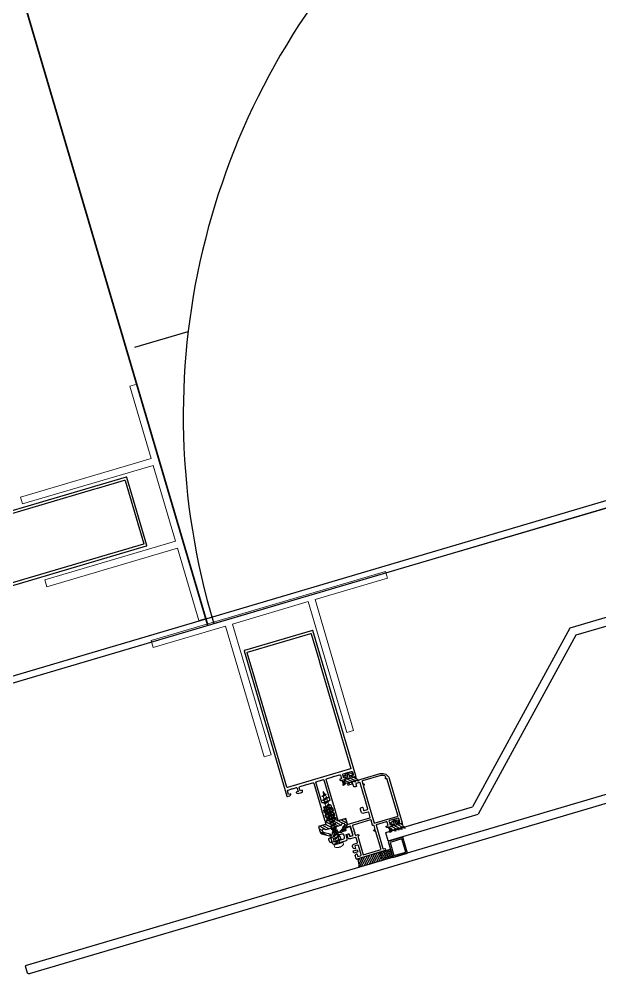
# Model space of a CAD drawing. Header units: millimetres. Extents: x 62878 to 70819, y -67946 to -61850.
# Drawn here: x 64592.1 to 64632.5, y -67033.9 to -66967.3 of the extents above; entities that cross this region are included whole.
import ezdxf

# ---------------------------------------------------------------- set-up
doc = ezdxf.new("R2010")
doc.units = ezdxf.units.MM
doc.linetypes.add('HIDDEN', pattern=[0.375, 0.25, -0.125])
for name, color, linetype, lineweight in [('BAP', 41, 'Continuous', 30), ('Dog_dos_yeni', 63, 'Continuous', 5), ('DOGRAMA', 171, 'Continuous', 0), ('DUVAR-GAZBETON', 84, 'Continuous', 35), ('DUVAR-yeni', 3, 'Continuous', 30)]:
    doc.layers.add(name, color=color, linetype=linetype, lineweight=lineweight)
doc.layers.add('DOĞRAMA-yeni', color=40, linetype='Continuous')
pattern_1 = [(151.4266584183392, (64716.33977344793, -66981.94285438157), (0.07592747398675415, 0.1394151397588898), [])]

# ---------------------------------------------------------------- blocks, each defined once
blk = doc.blocks.new('a2we')
at = {"lineweight": 5, "ltscale": 0.5}
for p, q in [((-197.5747968978259, -417.6063757508618), (-196.5747276986959, -417.2423803302317)), ((-194.1582851917165, -418.2620245979042), (-197.5747968978259, -417.6063757508618)), ((-195.1583543907882, -418.6260200186506), (-197.5747968978259, -417.6063757508618)), ((-197.1143788935161, -419.7428166739272), (-197.1143788935161, -418.4283854465556)), ((-196.8896500078097, -417.895480952812), (-197.0961171580722, -418.3448917148726)), ((-196.0144480926461, -415.2868589025547), (-196.5925912144022, -417.2488821181558)), ((-196.5747276986959, -417.2423803302317), (-194.1582851917165, -418.2620245979042)), ((-196.0144480926461, -415.2868589025547), (-195.4639709594615, -417.7110762494052)), ((-194.1582851917165, -418.2620245979042), (-195.1583543907882, -418.6260200186506)), ((-195.1583543907882, -418.6260200186506), (-194.9264251741961, -419.2953524503964)), ((-194.9154016761394, -420.634479622855), (-194.9154016761394, -419.3608343693425)), ((-198.1144480926461, -420.1068120946153), (-197.1143788935161, -419.7428166739268)), ((-194.9154016761721, -421.4039929561312), (-198.1144480926461, -420.1068120946153)), ((-193.9153324771005, -421.0399975355008), (-198.1144480926461, -420.1068120946153)), ((-198.1144480926461, -422.6609050610894), (-197.1143788935161, -422.2969096404012)), ((-194.9154016761721, -423.9580859226053), (-198.1144480926461, -422.6609050610894)), ((-193.9153324771005, -423.594090501975), (-198.1144480926461, -422.6609050610894)), ((-198.1144480926461, -425.2149980275636), (-197.1143788935161, -424.8510026068752)), ((-194.9154016761721, -426.5121788890793), (-198.1144480926461, -425.2149980275636)), ((-193.9153324771005, -426.1481834684492), (-198.1144480926461, -425.2149980275636)), ((-197.1143788935161, -419.7428166739268), (-193.9153324771005, -421.0399975355008)), ((-197.1143788935161, -419.7428166739268), (-193.9153324771005, -421.0399975355008)), ((-197.1143788935161, -422.2969096404012), (-197.1143788935162, -420.512330007273)), ((-197.1143788935161, -422.2969096404012), (-193.9153324771005, -423.594090501975)), ((-197.1143788935161, -422.2969096404012), (-193.9153324771005, -423.594090501975)), ((-197.1143788935161, -424.8510026068752), (-197.1143788935162, -423.0664229737469)), ((-197.1143788935161, -424.8510026068752), (-193.9153324771005, -426.1481834684492)), ((-197.1143788935161, -424.8510026068752), (-193.9153324771005, -426.1481834684492)), ((-197.1143788935161, -427.3050955733496), (-197.1143788935162, -425.6205159402211)), ((-193.9153324771005, -421.0399975355008), (-194.9154016761721, -421.4039929561312)), ((-194.9154016761721, -423.1885725893157), (-194.9154016761721, -421.4039929561312)), ((-193.9153324771005, -423.594090501975), (-194.9154016761721, -423.9580859226053)), ((-194.9154016761721, -425.7426655557898), (-194.9154016761721, -423.9580859226053)), ((-193.9153324771005, -426.1481834684492), (-194.9154016761721, -426.5121788890793)), ((-198.1144480926461, -427.669090994038), (-197.1143788935161, -427.3050955733496)), ((-194.9154016761721, -428.9662718555534), (-198.1144480926461, -427.669090994038)), ((-193.9153324771005, -428.6022764349236), (-198.1144480926461, -427.669090994038)), ((-198.1144480926461, -429.9231839605702), (-197.1143788935161, -429.5591885398237)), ((-194.9154016761721, -431.2203648220857), (-198.1144480926461, -429.9231839605702)), ((-193.9153324771005, -430.8563694013976), (-198.1144480926461, -429.9231839605702)), ((-198.1144480926461, -432.177276926986), (-197.1143788935161, -431.8132815063559)), ((-194.9154016761721, -433.4744577885599), (-198.1144480926461, -432.177276926986)), ((-193.9153324771005, -433.1104623678716), (-198.1144480926461, -432.177276926986)), ((-197.1143788935161, -427.3050955733496), (-193.9153324771005, -428.6022764349236)), ((-197.1143788935161, -427.3050955733496), (-193.9153324771005, -428.6022764349236)), ((-197.1143788935161, -429.5591885398237), (-197.1143788935161, -428.0237477951896)), ((-197.1143788935161, -429.5591885398237), (-193.9153324771005, -430.8563694013976)), ((-197.1143788935161, -429.5591885398237), (-193.9153324771005, -430.8563694013976)), ((-197.1143788935161, -431.8132815063559), (-197.1143788935161, -430.2778407616635)), ((-197.1143788935161, -431.8132815063559), (-193.9153324771005, -433.1104623678716)), ((-197.1143788935161, -431.8132815063559), (-193.9153324771005, -433.1104623678716)), ((-197.1143788935161, -434.0673744728301), (-197.1143788935161, -432.5319337281958)), ((-194.9154016761721, -428.1967585222638), (-194.9154016761721, -426.5121788890793)), ((-193.9153324771005, -428.6022764349236), (-194.9154016761721, -428.9662718555534)), ((-194.9154016761721, -430.450851488738), (-194.9154016761721, -428.9662718555534)), ((-193.9153324771005, -430.8563694013976), (-194.9154016761721, -431.2203648220857)), ((-194.9154016761721, -432.7049444552304), (-194.9154016761721, -431.2203648220857)), ((-198.1144480926461, -434.4313698935184), (-197.1143788935161, -434.0673744728301)), ((-194.9154016761721, -435.7285507550341), (-198.1144480926461, -434.4313698935184)), ((-193.9153324771005, -435.364555334404), (-198.1144480926461, -434.4313698935184)), ((-198.1144480926461, -436.7282294008277), (-197.1143788935161, -436.3642339800811)), ((-194.9154016761721, -438.0254102623434), (-198.1144480926461, -436.7282294008277)), ((-193.9153324771005, -437.6614148416551), (-198.1144480926461, -436.7282294008277)), ((-198.1144480926461, -439.0250889080787), (-197.1143788935161, -438.6610934873901)), ((-194.9154016761721, -440.3222697695944), (-198.1144480926461, -439.0250889080787)), ((-193.9153324771005, -439.9582743489061), (-198.1144480926461, -439.0250889080787)), ((-197.1143788935161, -434.0673744728301), (-193.9153324771005, -435.364555334404)), ((-197.1143788935161, -434.0673744728301), (-193.9153324771005, -435.364555334404)), ((-197.1143788935161, -436.3642339800811), (-197.1143788935161, -434.7860266946118)), ((-197.1143788935161, -436.3642339800811), (-193.9153324771005, -437.6614148416551)), ((-197.1143788935161, -436.3642339800811), (-193.9153324771005, -437.6614148416551)), ((-197.1143788935161, -438.6610934873901), (-197.1143788935161, -437.1337473134849)), ((-197.1143788935161, -438.6610934873901), (-193.9153324771005, -439.9582743489061)), ((-197.1143788935161, -438.6610934873901), (-193.9153324771005, -439.9582743489061)), ((-197.1143788935161, -440.9579529946993), (-197.1143788935161, -439.430606820736)), ((-193.9153324771005, -433.1104623678716), (-194.9154016761721, -433.4744577885599)), ((-194.9154016761721, -434.9590374217446), (-194.9154016761721, -433.4744577885599)), ((-193.9153324771005, -435.364555334404), (-194.9154016761721, -435.7285507550341)), ((-194.9154016761721, -437.2558969289955), (-194.9154016761721, -435.7285507550341)), ((-193.9153324771005, -437.6614148416551), (-194.9154016761721, -438.0254102623434)), ((-194.9154016761721, -439.5527564362646), (-194.9154016761721, -438.0254102623434)), ((-198.1144480926461, -441.3219484153295), (-197.1143788935161, -440.9579529946993)), ((-194.9154016761721, -442.6191292769035), (-198.1144480926461, -441.3219484153295)), ((-193.9153324771005, -442.2551338562151), (-198.1144480926461, -441.3219484153295)), ((-198.1144480926461, -443.6177213039109), (-197.1143788935161, -443.2537258831643)), ((-194.9154016761721, -444.9149021654266), (-198.1144480926461, -443.6177213039109)), ((-193.9153324771005, -444.5509067447383), (-198.1144480926461, -443.6177213039109)), ((-198.1144480926461, -445.9178597020545), (-197.1143788935161, -445.5538642814245)), ((-193.9153324771005, -446.8510451429402), (-198.1144480926461, -445.9178597020545)), ((-194.9154016761721, -447.2150405636282), (-198.1144480926461, -445.9178597020545)), ((-197.1143788935161, -440.9579529946993), (-193.9153324771005, -442.2551338562151)), ((-197.1143788935161, -443.2537258831643), (-197.1143788935161, -441.7274663280053)), ((-197.1143788935161, -443.2537258831643), (-193.9153324771005, -444.5509067447383)), ((-197.1143788935161, -445.5538642814245), (-197.1143788935161, -444.0232392165685)), ((-197.1143788935161, -445.5538642814245), (-193.9153324771005, -446.8510451429402)), ((-197.1143788935161, -445.5538642814245), (-193.9153324771005, -446.8510451429402)), ((-193.9153324771005, -439.9582743489061), (-194.9154016761721, -440.3222697695944)), ((-194.9154016761721, -441.849615943574), (-194.9154016761721, -440.3222697695944)), ((-193.9153324771005, -442.2551338562151), (-194.9154016761721, -442.6191292769035)), ((-194.9154016761721, -444.1453888320787), (-194.9154016761721, -442.6191292769035)), ((-193.9153324771005, -444.5509067447383), (-194.9154016761721, -444.9149021654266)), ((-194.9154016761721, -446.4455272302989), (-194.9154016761721, -444.9149021654266)), ((-197.1143788935161, -447.8540026795677), (-198.1144480926461, -448.2179981003141)), ((-194.9154016761721, -449.5151789618299), (-198.1144480926461, -448.2179981003141)), ((-198.1144480926461, -448.2179981003141), (-193.9153324771005, -449.1511835411412)), ((-198.1144480926461, -450.5181364984577), (-197.1143788935161, -450.1541410778275)), ((-194.9154016761721, -451.8153173600317), (-198.1144480926461, -450.5181364984577)), ((-193.9153324770423, -451.4513219393434), (-198.1144480926461, -450.5181364984577)), ((-197.1143788935161, -447.8540026795677), (-197.1143788935161, -446.3233776147298)), ((-193.9153324771005, -449.1511835411412), (-197.1143788935161, -447.8540026795677)), ((-197.1143788935161, -450.1541410778275), (-197.1143788935161, -448.6235160129718)), ((-197.1143788935161, -450.1541410778275), (-193.9153324770423, -451.4513219393434)), ((-197.1143788935161, -453.2868589025547), (-197.1143788935162, -450.9236544111328)), ((-193.9153324771005, -446.8510451429402), (-194.9154016761721, -447.2150405636282)), ((-194.9154016761721, -448.7456656284821), (-194.9154016761721, -447.2150405636282)), ((-193.9153324770423, -449.1511835411412), (-194.9154016761721, -449.5151789618299)), ((-194.9154016761723, -451.0458040266858), (-194.9154016761721, -449.5151789618299)), ((-193.9153324770423, -451.4513219393434), (-194.9154016761721, -451.8153173600317)), ((-194.9154016761721, -453.2868589025547), (-194.9154016761721, -451.8153173600317)), ((-192.7980524524961, -453.2868589025547), (-199.230843732796, -453.2868589025547)), ((-199.230843732796, -454.5827171301502), (-199.230843732796, -453.2868589025547)), ((-192.7980524524961, -454.5827171301502), (-192.7980524524961, -453.2868589025547))]:
    blk.add_line(p, q, dxfattribs=at)
blk.add_lwpolyline([(-196.4690204826777, -455.6637351848848), (-196.1125089353335, -455.3998333582319), (-195.9163872499585, -455.3998333582319), (-195.5598757026143, -455.6637351848848)], dxfattribs=at)
for centre, radius, start, end in [((-196.9143788935627, -418.4283854465556), 0.2, 155.3251238657465, 180), ((-195.115401676151, -419.3608343693425), 0.2, 0, 19.11162363728389), ((-195.6603624057317, -449.5292358589606), 6.187568978619671, 234.757305859688, 262.4904896380407), ((-196.3685337795604, -449.5292358589606), 6.187568978619673, 277.5095103619591, 305.2426941403116)]:
    blk.add_arc(centre, radius, start, end, dxfattribs=at)

msp = doc.modelspace()

# ---------------------------------------------------------------- hatches: boundary and pattern name
at = {"layer": 'DOGRAMA', "lineweight": -2}
h = msp.add_hatch(dxfattribs=at)
h.set_pattern_fill('ANSI31', color=256, scale=0.05, angle=343.5057849383393, style=0)
h.set_pattern_definition(pattern_1)
edge = h.paths.add_edge_path()
edge.add_arc((64615.66039163413, -67020.12277163976), 0.09999999957059559, 196.4266579440734, 236.42665794479882, ccw=False)
edge.add_line((64615.56447338394, -67020.15105041616), (64615.51552904746, -67019.98503704429))
edge.add_line((64615.51552904746, -67019.98503704429), (64615.30450889589, -67020.04725035433))
edge.add_arc((64615.27623011832, -67019.95133210378), 0.1000000002425244, 196.4266585272717, 286.42665852609275, ccw=False)
edge.add_line((64615.18031186779, -67019.97961088135), (64615.16334460266, -67019.92205993117))
edge.add_line((64615.16334460266, -67019.92205993117), (64615.27844650253, -67019.88812539821))
edge.add_line((64615.27844650253, -67019.88812539821), (64615.25016772522, -67019.79220714784))
edge.add_arc((64615.07552808351, -67020.26071648112), 0.4999999998296279, 69.5567607802436, 143.2965560723458)
edge.add_line((64614.67465822324, -67019.96187981176), (64614.70293700051, -67020.05779806232))
edge.add_line((64614.70293700051, -67020.05779806232), (64614.81803890035, -67020.02386352936))
edge.add_line((64614.81803890035, -67020.02386352936), (64614.83500616729, -67020.08141447951))
edge.add_arc((64614.73908791709, -67020.1096932572), 0.09999999994743358, -73.57334135734072, 16.426658645479108, ccw=False)
edge.add_line((64614.76736669476, -67020.2056115074), (64614.55634654318, -67020.26782481722))
edge.add_line((64614.55634654318, -67020.26782481722), (64614.60144412498, -67020.42079045219))
edge.add_line((64614.60144412498, -67020.42079045219), (64614.63931206881, -67020.40962616217))
edge.add_arc((64614.62093086378, -67020.3472792993), 0.06500000006862387, 286.4266581941736, 354.8359937035112)
edge.add_arc((64614.71822378675, -67020.35607202582), 0.03268943078731498, -19.00362074317269, 174.8359939399425, ccw=False)
edge.add_arc((64614.51908083793, -67020.29029649016), 0.242411589725393, 296.11735253565166, 341.62412494289356, ccw=False)
edge.add_arc((64614.64120382816, -67020.55555173082), 0.05002797753819607, 107.9412637716752, 285.4545000812306)
edge.add_arc((64614.48995389822, -67020.27040259246), 0.3717812393259699, 296.2751590013528, 332.9266794921106)
edge.add_arc((64614.83734252247, -67020.45113664464), 0.02000000083438623, 76.42665762644287, 144.8123204973164, ccw=False)
edge.add_line((64614.84203632006, -67020.43169523786), (64615.05592904587, -67020.48333600195))
edge.add_arc((64615.05944939326, -67020.46875494756), 0.01499999976295844, 256.426659995551, 416.4266600131594)
edge.add_line((64615.06774445203, -67020.45625726807), (64614.9651604828, -67020.38816941954))
edge.add_arc((64614.97622056207, -67020.37150584701), 0.02000000007453764, 76.42665763401749, 236.4266576444005, ccw=False)
edge.add_line((64614.98091435948, -67020.35206444097), (64615.26694919651, -67020.42112269215))
edge.add_arc((64615.27046954433, -67020.40654163755), 0.01500000006174323, 256.4266585842444, 416.4266585463536)
edge.add_line((64615.27876460358, -67020.39404395803), (64615.17618063439, -67020.32595610972))
edge.add_arc((64615.18724071325, -67020.30929253688), 0.02000000010382541, 76.42665912992737, 236.4266591010719, ccw=False)
edge.add_line((64615.19193451016, -67020.2898511307), (64615.47796934714, -67020.35890938186))
edge.add_arc((64615.48148969498, -67020.34432832728), 0.01500000005101293, 256.4266585171676, 416.4266585307803)
edge.add_line((64615.48978475424, -67020.33183064774), (64615.38720078502, -67020.26374279945))
edge.add_arc((64615.39826086385, -67020.24707922683), 0.01999999990586571, 76.4266588210753, 236.4266588247335, ccw=False)
edge.add_line((64615.40295466081, -67020.22763782086), (64615.68898949781, -67020.2966960718))
edge.add_arc((64615.69250984564, -67020.28211501735), 0.01499999992370357, 256.4266583997622, 416.4266584162262)
edge.add_line((64615.70080490485, -67020.26961733795), (64615.60509123866, -67020.20608950204))
edge = h.paths.add_edge_path(flags=16)
edge.add_line((64614.89512177316, -67019.93169738876), (64614.95071956196, -67020.12027847757))
edge.add_arc((64614.97949503702, -67020.11179484421), 0.02999999999793504, 196.4266587391741, 286.4266587391741)
edge.add_line((64614.98797867038, -67020.14057031927), (64615.08389692025, -67020.11229154222))
edge.add_arc((64615.07541328679, -67020.08351606726), 0.02999999992903517, 286.4266589807929, 376.4266589847225)
edge.add_line((64615.10418876174, -67020.0750324338), (64615.04859097389, -67019.88645134495))
edge.add_arc((64615.01981549892, -67019.8949349785), 0.02999999996070476, 16.42665913680948, 98.6602249661928)
edge.add_arc((64615.07552808196, -67020.2607164813), 0.3999999995557963, 98.66022404293007, 114.1930923792299)
edge.add_arc((64614.92389724827, -67019.9232137555), 0.0300000000283175, 114.193092717805, 196.4266585517204)
h = msp.add_hatch(dxfattribs=at)
h.set_pattern_fill('ANSI31', color=256, scale=0.05, angle=343.5057849383393, style=0)
h.set_pattern_definition(pattern_1)
edge = h.paths.add_edge_path(flags=16)
edge.add_arc((64613.63950465902, -67022.3562507038), 0.04999999962945272, 16.42665797077379, 106.4266579811289)
edge.add_line((64613.62536527083, -67022.30829157887), (64613.56781431996, -67022.32525884536))
edge.add_arc((64613.5819537091, -67022.37321797028), 0.04999999988011265, 106.4266590334923, 196.4266590311345)
edge.add_line((64613.53399458418, -67022.38735735942), (64613.59762183291, -67022.60317342279))
edge.add_line((64613.59762183291, -67022.60317342279), (64613.75109103362, -67022.55792737899))
edge.add_line((64613.75109103362, -67022.55792737899), (64613.68746378396, -67022.34211131562))
h.paths.add_polyline_path([(64613.79350919914, -67022.7018047545), (64613.6400399984, -67022.74705079828), (64613.71780663625, -67023.01082598658), (64613.87127583604, -67022.96557994302)], flags=16)
edge = h.paths.add_edge_path()
edge.add_arc((64613.52827569568, -67022.40332177957), 0.1999999999101289, 125.8604395910003, 196.4266584742059)
edge.add_line((64613.33643919508, -67022.45987933436), (64613.35236140143, -67022.51388556704))
edge.add_line((64613.35236140143, -67022.51388556704), (64613.4099123523, -67022.49691830055))
edge.add_line((64613.4099123523, -67022.49691830055), (64613.4461895749, -67022.61996632903))
edge.add_line((64613.4461895749, -67022.61996632903), (64613.42541703481, -67022.65810807848))
edge.add_arc((64613.51323759534, -67022.7059364086), 0.1000000000657071, 151.4266584065093, 196.4266584078218)
edge.add_line((64613.4173193449, -67022.73421518592), (64613.45416500032, -67022.8591912684))
edge.add_line((64613.45416500032, -67022.8591912684), (64613.51171595022, -67022.84222400193))
edge.add_line((64613.51171595022, -67022.84222400193), (64613.5479931738, -67022.96527203041))
edge.add_line((64613.5479931738, -67022.96527203041), (64613.47242924335, -67023.10401964468))
edge.add_line((64613.47242924335, -67023.10401964468), (64613.3685648655, -67023.13464111304))
edge.add_line((64613.3685648655, -67023.13464111304), (64613.43926180837, -67023.37443673865))
edge.add_line((64613.43926180837, -67023.37443673865), (64613.37716329426, -67023.34061700237))
edge.add_line((64613.37716329426, -67023.34061700237), (64612.8975720431, -67023.48201088894))
edge.add_line((64612.8975720431, -67023.48201088894), (64612.9899849281, -67023.79546440688))
edge.add_arc((64613.27773967905, -67023.71062807561), 0.2999999996612908, 196.4266583021788, 256.4266583015371)
edge.add_line((64613.20733272161, -67024.00224916563), (64613.68489347548, -67024.11754809403))
edge.add_arc((64613.69193417125, -67024.0883859852), 0.02999999980058602, 256.4266581780383, 346.4266581812996)
edge.add_line((64613.72109628008, -67024.09542668097), (64613.73517767096, -67024.03710246285))
edge.add_arc((64613.70601556161, -67024.03006176733), 0.0300000002517653, 346.4266588721193, 436.4266588586113)
edge.add_line((64613.71305625714, -67024.00089965799), (64613.33651601418, -67023.90999041453))
edge.add_arc((64613.38345398517, -67023.71557635405), 0.2000000000781704, 194.5070611656246, 256.4266585091239, ccw=False)
edge.add_arc((64613.28430179214, -67023.73288598239), 0.1000000000833803, 46.426658490768205, 199.1415060902719, ccw=False)
edge.add_arc((64613.42215829807, -67023.58798745243), 0.1000000004500755, 226.4266584501214, 286.4266584523804)
edge.add_line((64613.45043707557, -67023.6839057032), (64613.76389304376, -67023.59149209585))
edge.add_arc((64613.77803243267, -67023.63945122102), 0.05000000006757151, 16.42665871105072, 106.4266587006955, ccw=False)
edge.add_line((64613.82599155785, -67023.6253118321), (64613.84012674251, -67023.67325669913))
edge.add_arc((64613.88808586782, -67023.65911731034), 0.05000000015123564, 196.426658524659, 286.426658535014)
edge.add_line((64613.90222525661, -67023.70707643563), (64614.09406175726, -67023.650518881))
edge.add_arc((64614.07992236874, -67023.60255975572), 0.0500000000541693, 286.4266582358318, 376.4266582414713)
edge.add_line((64614.12788149402, -67023.58842036719), (64614.1137463084, -67023.54047550063))
edge.add_arc((64614.1617054338, -67023.52633611197), 0.05000000020492633, 106.42665835805349, 196.4266583500562, ccw=False)
edge.add_line((64614.14756604513, -67023.47837698658), (64614.4610220143, -67023.38596337919))
edge.add_arc((64614.43274323661, -67023.29004512918), 0.09999999976105892, 286.4266586813078, 346.4266586833006)
edge.add_arc((64614.62715729707, -67023.33698310002), 0.1000000002645702, 13.711810815338993, 166.4266584180905, ccw=False)
edge.add_arc((64614.53447298935, -67023.3762310263), 0.2000000002626457, -43.57334164408559, 18.346255696700723, ccw=False)
edge.add_line((64614.67937151885, -67023.51408753233), (64614.41237168293, -67023.79472632708))
edge.add_arc((64614.4341064621, -67023.81540480339), 0.03000000014223368, 136.4266574639254, 226.4266574639255)
edge.add_line((64614.41342798579, -67023.83713958257), (64614.45689754488, -67023.87849653397))
edge.add_arc((64614.47757602128, -67023.85676175421), 0.03000000062412618, 226.426658109379, 316.4266581189573)
edge.add_line((64614.49931080105, -67023.87744023062), (64614.83794297776, -67023.52150995124))
edge.add_arc((64614.6205951833, -67023.3147251924), 0.3000000004190555, 316.4266584132685, 376.4266584135993)
edge.add_line((64614.9083499348, -67023.22988886035), (64614.81593704977, -67022.9164353424))
edge.add_line((64614.81593704977, -67022.9164353424), (64614.33634579858, -67023.05782922899))
edge.add_line((64614.33634579858, -67023.05782922899), (64614.30252606184, -67023.11992774304))
edge.add_line((64614.30252606184, -67023.11992774304), (64614.23182911899, -67022.88013211673))
edge.add_line((64614.23182911899, -67022.88013211673), (64614.12796474023, -67022.91075358512))
edge.add_line((64614.12796474023, -67022.91075358512), (64613.98921712601, -67022.83518965443))
edge.add_line((64613.98921712601, -67022.83518965443), (64613.95293990244, -67022.71214162595))
edge.add_line((64613.95293990244, -67022.71214162595), (64614.01049085236, -67022.6951743599))
edge.add_line((64614.01049085236, -67022.6951743599), (64613.97364519696, -67022.5701982772))
edge.add_arc((64613.87772694697, -67022.59847705453), 0.09999999963930196, 16.42665848891033, 61.42665848751507)
edge.add_line((64613.92555527676, -67022.51065649431), (64613.88741352708, -67022.48988395328))
edge.add_line((64613.88741352708, -67022.48988395328), (64613.85113630447, -67022.36683592478))
edge.add_line((64613.85113630447, -67022.36683592478), (64613.90868725439, -67022.34986865854))
edge.add_line((64613.90868725439, -67022.34986865854), (64613.89276504714, -67022.29586242566))
edge.add_arc((64613.70092854667, -67022.3524199802), 0.1999999997202531, 16.42665841683882, 86.99287730316466)
edge.add_arc((64613.68673808951, -67022.62254750828), 0.4705000006277549, 86.9928772953034, 125.8604395300084)
h = msp.add_hatch(dxfattribs=at)
h.set_pattern_fill('ANSI31', color=256, scale=0.05, angle=343.5057849383393, style=0)
h.set_pattern_definition(pattern_1)
edge = h.paths.add_edge_path(flags=16)
edge.add_arc((64618.31294209377, -67023.53267857769), 0.3999999981408275, 94.88969950326683, 117.9636175687386)
edge.add_line((64618.12537777366, -67023.17938036889), (64618.1966172043, -67023.42101605094))
edge.add_line((64618.1966172043, -67023.42101605094), (64618.35008640599, -67023.37577000736))
edge.add_line((64618.35008640599, -67023.37577000736), (64618.27884697344, -67023.13413432508))
edge = h.paths.add_edge_path()
edge.add_arc((64618.31294209375, -67023.53267858019), 0.5000000005938446, 69.55676075060056, 143.2965560417431)
edge.add_line((64617.91207223303, -67023.23384191016), (64617.9403510103, -67023.32976016073))
edge.add_line((64617.9403510103, -67023.32976016073), (64618.05545291111, -67023.29582562776))
edge.add_line((64618.05545291111, -67023.29582562776), (64618.07242017712, -67023.35337657791))
edge.add_arc((64617.97650192669, -67023.38165535491), 0.09999999996339284, -73.57334176858097, 16.426658234238687, ccw=False)
edge.add_line((64618.00478070368, -67023.47757360533), (64617.79376055393, -67023.53978691561))
edge.add_line((64617.79376055393, -67023.53978691561), (64617.84466235196, -67023.71243976653))
edge.add_line((64617.84466235196, -67023.71243976653), (64617.8825302977, -67023.70127547656))
edge.add_arc((64617.86414909195, -67023.63892861428), 0.06499999969798831, 286.4266589457695, 354.8359944602768)
edge.add_arc((64617.96144201465, -67023.64772133983), 0.03268943078670276, -19.00362055360091, 174.8359940935028, ccw=False)
edge.add_arc((64617.815857742, -67023.5658739529), 0.1992591644933416, 282.07697274807947, 332.34287990757116, ccw=False)
edge.add_arc((64617.87295856605, -67023.8083182518), 0.05002797725855123, 107.9412633235643, 285.4544996107635)
edge.add_arc((64617.79995554625, -67023.54493111925), 0.3233450415115641, 285.4860111242367, 324.8123212798116)
edge.add_arc((64618.08056074994, -67023.7427859581), 0.02000000008347649, 76.42665850319679, 144.8123213779346, ccw=False)
edge.add_line((64618.08525454706, -67023.72334455197), (64618.29914727288, -67023.77498531608))
edge.add_arc((64618.30266762122, -67023.76040426164), 0.01500000002738204, 256.426656522621, 416.426656473181)
edge.add_line((64618.31096268089, -67023.74790658246), (64618.20837871166, -67023.67981873368))
edge.add_arc((64618.21943879047, -67023.66315516106), 0.01999999989781844, 76.4266588413372, 236.42665885946718, ccw=False)
edge.add_line((64618.22413258743, -67023.6437137551), (64618.51016742447, -67023.71277200602))
edge.add_arc((64618.51368777183, -67023.69819095165), 0.01499999974198258, 256.4266600905695, 416.426660059471)
edge.add_line((64618.52198283059, -67023.68569327216), (64618.41939886137, -67023.61760542363))
edge.add_arc((64618.43045894065, -67023.60094185111), 0.02000000007046056, 76.42665762353943, 236.426657586613, ccw=False)
edge.add_line((64618.43515273807, -67023.58150044506), (64618.72118757514, -67023.650558696))
edge.add_arc((64618.72470792295, -67023.63597764142), 0.01500000004589015, 256.4266585982152, 416.4266585463536)
edge.add_line((64618.7330029822, -67023.6234799619), (64618.63041901297, -67023.5553921138))
edge.add_arc((64618.64147909181, -67023.53872854107), 0.0200000000068841, 76.42665900065509, 236.4266589917964, ccw=False)
edge.add_line((64618.64617288874, -67023.51928713499), (64618.9322077257, -67023.58834538593))
edge.add_arc((64618.93572807356, -67023.57376433135), 0.01500000005613571, 256.4266584361199, 416.4266583998364)
edge.add_line((64618.94402313284, -67023.56126665184), (64618.84830946754, -67023.49773881618))
edge.add_arc((64618.90360986251, -67023.41442095253), 0.1000000004366769, 196.4266586156562, 236.4266586143978, ccw=False)
edge.add_line((64618.80769161182, -67023.4426997303), (64618.75294305728, -67023.25699914269))
edge.add_line((64618.75294305728, -67023.25699914269), (64618.54192290665, -67023.3192124525))
edge.add_arc((64618.51364412898, -67023.22329420203), 0.10000000018964, 196.4266586053968, 286.4266586002193, ccw=False)
edge.add_line((64618.41772587853, -67023.25157297972), (64618.4007586116, -67023.19402202957))
edge.add_line((64618.4007586116, -67023.19402202957), (64618.51586051327, -67023.16008749658))
edge.add_line((64618.51586051327, -67023.16008749658), (64618.48758173598, -67023.06416924628))
h = msp.add_hatch(dxfattribs=at)
h.set_pattern_fill('AR-HBONE', color=256, scale=0.03, angle=343.5057849383393, style=0)
h.set_pattern_definition([(151.4266584183392, (64611.7536089451, -66989.5203957793), (-0.04799067648917342, 0.1627786686581245), [0.3599999999999999, -0.12]), (61.42665841833924, (64611.64822427161, -66989.4630017833), (-0.04799067648917342, 0.1627786686581245), [0.3599999999999972, -0.1199999999999993])])
h.paths.add_polyline_path([(64617.68473608098, -67025.11491029659), (64617.92453170656, -67025.04421335306), (64618.09420437044, -67025.6197228553), (64617.35229796707, -67025.83845292925), (64617.18262530224, -67025.262943427)])
h = msp.add_hatch(dxfattribs=at)
h.set_pattern_fill('ANSI31', color=256, scale=0.03999999999999999, angle=343.5057849383393, style=0)
h.set_pattern_definition([(61.42665841833924, (64485.91207002514, -67049.87793125793), (-0.1115321118071118, 0.06074197918940329), [])])
h.paths.add_polyline_path([(64616.92516674113, -67025.36751803383, -0.4142135623420975), (64616.89101255887, -67025.34891717866), (64615.64167734852, -67025.71724825347, -0.1532309010706403), (64615.71543176165, -67026.3210365328), (64617.08706274218, -67025.91665001688)])
h.paths.add_polyline_path([(64617.18262530224, -67025.262943427), (64616.94376759676, -67025.3333638511, -0.4142135623575963), (64616.92516674113, -67025.36751803383), (64617.08706274218, -67025.91665001688), (64617.35229796707, -67025.83845292925)])

# ---------------------------------------------------------------- linework, layer by layer
msp.add_lwpolyline([(68896.02066502631, -63031.43519410248), (69030.25944186504, -63071.18378898385), (69185.2789618937, -62547.65255934227), (68892.99857577804, -62461.10726346668, 1.044367817173394), (68063.1984222013, -62298.72991434322, 0.2043746373996395), (63106.96025407397, -62494.78258919505, 0.3539527355379972), (62932.93996584662, -62997.825353625), (63753.18486962488, -65779.59786478638), (64154.95366467919, -67142.15251756221), (65336.72250243354, -66792.62198400985), (65336.69978150922, -66829.11190277508), (65270.53542169294, -66829.0707046726, 0.6267890062731037), (65270.19918370779, -67369.07059999109), (65531.84452784718, -67369.23351688065, 0.9262424964682344), (66130.08755876668, -67369.60602071379), (66391.73290290477, -67369.76893760463, 0.6267427171847498), (66392.06914089088, -66829.76904228561), (66326.14716633759, -66829.72799510749), (66326.16988726193, -66793.2380763422), (67506.155742504, -67144.12829054108), (68467.02457055586, -63899.0863823687), (68625.20366853199, -63946.03714330423), (68896.02440533682, -63031.42256234252)], format="xyb")
at = {"layer": 'BAP'}
msp.add_lwpolyline([(64701.54722643048, -66981.08474708699, 1.006697722730566), (64605.62517608706, -67009.3506321419)], format="xyb", close=True, dxfattribs=at)
at = {"layer": 'Dog_dos_yeni'}
for points in [[(64605.06565724361, -67008.98713168538), (64600.25826509987, -66992.68102912296), (64599.77867384804, -66992.82242300955), (64601.26330965712, -66997.85813115381), (64592.15107587224, -67000.54461499883), (64592.29246975881, -67001.02420625069), (64601.40470354372, -66998.33772240563), (64602.9600362961, -67003.61322617588), (64593.84780251123, -67006.29971002087), (64593.98919639779, -67006.7793012727), (64603.10143018267, -67004.09281742768), (64604.58606599175, -67009.12852557197), (64605.06565724361, -67008.98713168538)], [(64617.56438203384, -67005.71717808594), (64601.25827947145, -67010.52457022987), (64601.39967335708, -67011.00416148153), (64606.43538150219, -67009.51952567244), (64609.12186534724, -67018.63175945767), (64609.6014565984, -67018.49036557063), (64606.91497275432, -67009.37813178585), (64612.19047652413, -67007.82279903347), (64614.87696036913, -67016.93503281848), (64615.35655162033, -67016.7936389319), (64612.67006777625, -67007.68140514714), (64617.70577592042, -67006.19676933782), (64617.56438203384, -67005.71717808594)]]:
    msp.add_lwpolyline(points, close=True, dxfattribs=at)
at = {"layer": 'DOGRAMA', "lineweight": -2}
for p, q in [((64617.18262530224, -67025.262943427), (64617.92453170656, -67025.04421335306)), ((64618.09420437044, -67025.6197228553), (64617.92453170656, -67025.04421335306)), ((64617.18262530224, -67025.262943427), (64617.35229796707, -67025.83845292925)), ((64617.18262530224, -67025.262943427), (64617.35229796707, -67025.83845292925))]:
    msp.add_line(p, q, dxfattribs=at)
at = {"layer": 'DOGRAMA', "lineweight": -2, "ltscale": 0.5}
for points in [[(64590.83241528164, -67006.92807285853), (64600.94219887033, -67003.94748972943, 0.4142135623729288), (64600.96249071226, -67003.91023062116), (64599.56551911284, -66999.171869053, 0.4142135623729288), (64599.52826000455, -66999.1515772111), (64589.41847641583, -67002.1321603402, 0.4142135623732619)], [(64617.59388449504, -67020.00531498334, 0.2621398995659221), (64617.24966006613, -67019.92615236588), (64615.97394733634, -67020.30226010422, 0.4142135623730951), (64615.94012760053, -67020.36435861782), (64615.98537364386, -67020.51782781853), (64616.03333276881, -67020.50368842986, -0.4142135623730951), (64616.09543128285, -67020.5375081666), (64616.1010870376, -67020.55669181656, -0.4142135623730951), (64616.0807951961, -67020.59395092478), (64616.01365242119, -67020.61374606888), (64616.78566304221, -67023.232314304), (64618.4450487733, -67022.7430914564), (64617.67303815231, -67020.12452322127), (64617.6058953774, -67020.14431836555, -0.4142135623730951), (64617.56863626897, -67020.12402652383), (64617.56298051328, -67020.1048428734, -0.3618128521052944), (64617.5883462674, -67020.0460992294)]]:
    msp.add_lwpolyline(points, format="xyb", dxfattribs=at)
for points in [[(64597.27712379492, -67000.00292071734), (64597.6128376712, -66999.9039449967), (64599.40650895308, -66999.37513186091, -0.4142135623730953), (64599.44376806137, -66999.39542370282), (64600.73893606243, -67003.78847956963, -0.4142135623730951), (64600.71864422054, -67003.82573867796), (64598.92497293864, -67004.35455181377), (64598.58925906234, -67004.45352753437), (64591.35702298466, -67006.58574734401, -0.4142135623730951), (64591.31976387637, -67006.56545550207), (64590.02459587529, -67002.17239963527, -0.4142135623722071), (64590.04488771721, -67002.13514052697)], [(64614.38246818391, -67020.20848321209, 0.4142135623729619), (64614.50666521113, -67020.27612268487), (64614.74646083672, -67020.20542574182, 0.4142135623728953), (64614.8141003102, -67020.08122871419), (64614.80844455456, -67020.06204506375), (64614.66456717974, -67020.10446322973), (64614.59387023599, -67019.86466760388, -0.4142135623730951), (64614.62768997275, -67019.80256908984), (64614.88666924831, -67019.72621639159), (64614.90696108982, -67019.68895728314), (64614.94422019824, -67019.7092491251), (64615.20319947477, -67019.63289642616, -0.4142135623730951), (64615.26529798784, -67019.66671616265), (64615.33599493163, -67019.90651178872), (64615.19211755587, -67019.94892995447), (64615.19777331153, -67019.96811360492, 0.4142135623728953), (64615.32197033967, -67020.03575307771), (64615.48503136537, -67019.98767915653, 0.4142135623729288), (64615.50532320684, -67019.95042004812), (64612.52474007737, -67009.84063645934, 0.4142135623729288), (64612.48748096896, -67009.8203446174), (64607.74911940123, -67011.21731621672, 0.4142135623729288), (64607.72882755972, -67011.25457532516), (64610.70941068829, -67021.3643589139, 0.4142135623732619), (64610.74666979668, -67021.38465075586), (64610.90973082239, -67021.33657683423, 0.4142135623730951), (64610.97737029588, -67021.21237980656), (64610.97171453934, -67021.19319615662), (64610.82783716452, -67021.23561432258), (64610.75714022077, -67020.99581869677, -0.4142135623730951), (64610.7909599584, -67020.9337201827), (64611.04993923402, -67020.85736748397), (64611.07023107549, -67020.82010837556), (64611.10749018395, -67020.84040021751), (64611.36646945951, -67020.76404751903, -0.4142135623730951), (64611.42856797355, -67020.79786725531), (64611.49926491733, -67021.03766288112), (64611.3553875416, -67021.08008104736), (64611.36104329723, -67021.09926469732, 0.4142135623728953), (64611.48524032538, -67021.16690417033), (64611.72503594998, -67021.09620722705, 0.4142135623729619), (64611.7926754235, -67020.9720101994), (64611.78701966786, -67020.95282654942), (64611.64314229307, -67020.9952447154), (64611.57244534931, -67020.75544908956, -0.4142135623731395), (64611.60626508602, -67020.6933505755), (64612.0348844476, -67020.5669843057), (64612.05517628908, -67020.5297251975), (64612.09243539752, -67020.55001703968), (64612.51748846446, -67020.42470219125, -0.4142135623730951), (64612.57958697848, -67020.45852192752), (64613.08860497022, -67022.18505043446), (64613.12586407864, -67022.20534227618), (64613.10557223619, -67022.24260138438), (64613.34876972073, -67023.06749833767, 0.4142135623730951), (64613.4108682348, -67023.10131807417), (64613.43896203986, -67023.09303541199, 0.1989123673795887), (64613.46873293118, -67023.0689904519), (64613.51656126179, -67022.9811698915, 0.1989123673797732), (64613.5206101063, -67022.94311633751), (64613.49818805591, -67022.86706340755), (64613.46941258097, -67022.87554704079, -0.4142135623730951), (64613.43215347252, -67022.85525519859), (64613.38407955043, -67022.6921941731), (64613.41475766381, -67022.63586419009, 0.1989123673797732), (64613.41880650832, -67022.59781063613), (64613.39638445702, -67022.52175770616), (64613.36760898206, -67022.5302413394, -0.4142135623729841), (64613.3303498736, -67022.50994949721), (64613.28227595246, -67022.3468884715), (64613.31295406495, -67022.29055848872, 0.1989123673797501), (64613.31700291034, -67022.25250493496), (64613.28044147089, -67022.12849287961, -0.4142135623729288), (64613.30073331235, -67022.09123377116), (64613.72277361365, -67021.96680715129, -0.4142135623725959), (64613.76003272205, -67021.98709899302), (64613.79659416155, -67022.11111104839, 0.1989123673796753), (64613.82063912211, -67022.14088193997), (64613.87696910538, -67022.17156005243), (64613.92504302652, -67022.33462107812, -0.4142135623736503), (64613.90475118412, -67022.37188018633), (64613.87597570918, -67022.38036381933), (64613.89839776043, -67022.45641674976, 0.1989123673797502), (64613.92244272007, -67022.48618764109), (64613.97877270333, -67022.51686575383), (64614.02684662448, -67022.67992677951, -0.4142135623732063), (64614.00655478298, -67022.71718588773), (64613.97777930806, -67022.72566952095), (64614.00020135842, -67022.80172245092, 0.1989123673796753), (64614.02424631803, -67022.83149334273), (64614.11206687895, -67022.87932167265, 0.1989123673797207), (64614.15012043341, -67022.88337051761), (64614.1782142384, -67022.87508785543, 0.4142135623730951), (64614.21203397423, -67022.81298934181), (64613.96883648968, -67021.98809238875), (64613.93157738123, -67021.9678005466), (64613.95186922273, -67021.93054143817), (64613.44285123105, -67020.20401293166, -0.4142135623730951), (64613.4766709678, -67020.14191441784), (64613.90172403471, -67020.0165995692), (64613.92201587621, -67019.97934046098), (64613.95927498466, -67019.99963230317), (64614.38789434617, -67019.87326603335, -0.4142135623730951), (64614.44999286023, -67019.90708576984), (64614.5206898031, -67020.14688139594), (64614.37681242829, -67020.18929956165)], [(64608.58017106601, -67013.50571153464), (64608.48119534499, -67013.16999765846), (64607.95238220943, -67011.37632637638, -0.4142135623730953), (64607.97267405088, -67011.33906726819), (64612.36572991722, -67010.0438992673, -0.4142135623730951), (64612.40298902567, -67010.06419110925), (64612.93180216214, -67011.85786239088), (64613.03077788318, -67012.19357626753), (64615.16299769226, -67019.42581234487, -0.4142135623730951), (64615.14270585075, -67019.46307145328), (64610.74964998354, -67020.7582394544, -0.4142135623722071), (64610.71239087509, -67020.73794761245)], [(64618.45273329093, -67023.19954985777), (64618.57906721791, -67023.16230388031), (64618.50837027509, -67022.92250825425, 0.4142135623730951), (64618.44627176105, -67022.88868851773), (64617.85157860909, -67023.06401693728, 0.4142135623730951), (64617.81775887231, -67023.12611545088), (64617.88845581513, -67023.36591107694), (64618.01479933558, -67023.32866227145, -0.6680969080520438), (64618.04763597927, -67023.36931584701), (64618.0090341315, -67023.4401950911, -0.1989616347782854), (64617.97926027921, -67023.4642464904), (64617.73945506203, -67023.53494626148, -0.3728392455561729), (64617.62028360894, -67023.48071876934, -0.4568501953068724), (64617.63906836455, -67023.43943589805), (64617.75417026532, -67023.40550136511), (64617.68630119941, -67023.17529756448, 0.4142135623730951), (64617.62420268629, -67023.14147782772), (64616.93359128349, -67023.34508502438, 0.4142135623730951), (64616.91329944108, -67023.38234413258), (64617.39403865539, -67025.01295438918, 0.4142135623730951), (64617.43129776389, -67025.0332462309), (64617.51762418969, -67025.0077953312, -0.4142135623730951), (64617.55488329811, -67025.02808717337), (64617.5803341967, -67025.11441359871, -0.4142135623730951), (64617.56004235521, -67025.1516727069), (64615.57453457268, -67025.7370433973, -0.4142135623730951), (64615.53727546426, -67025.71675155559), (64615.47243505599, -67025.496820599, -0.1989616347783402), (64615.47648770398, -67025.45876106503), (64615.54188318963, -67025.38303716115, -0.6680475602943508), (64615.59700368235, -67025.38890945162), (64615.64721830701, -67025.5592314891), (64615.83905480766, -67025.50267393443, 0.4142135623730951), (64615.87287454442, -67025.44057542061), (64615.68340673671, -67024.79792314299, 0.4142135623730951), (64615.62130822265, -67024.7641034065), (64615.42947172197, -67024.82066096112), (64615.47968634661, -67024.99098299835, -0.6680475602943992), (64615.43656736664, -67025.02581841314), (64615.34054879321, -67024.99767244361, -0.1991096956271691), (64615.31650022153, -67024.9679081829), (64615.2855943462, -67024.86307912733, -0.4142135623730951), (64615.38028960836, -67024.68920328819), (64615.58171793399, -67024.62981785598, 0.4142135623730951), (64615.61553767075, -67024.56771934238), (64615.527873461, -67024.27037276619, 0.4142135623730951), (64615.46577494693, -67024.23655302964), (64615.13006107051, -67024.33552875002, -0.4142135623730951), (64614.94376552929, -67024.23406954051), (64614.89569160812, -67024.07100851477, -0.4142135623730951), (64614.92951134392, -67024.0089100012), (64615.00624594476, -67023.98628697933, -0.4142135623730951), (64615.03108535038, -67023.99981487387), (64615.08198714937, -67024.17246772435), (64615.3217827759, -67024.10177078123), (64615.13231496722, -67023.45911850366), (64614.74864196586, -67023.57223361293), (64614.77692074321, -67023.66815186325, -0.4142135623730951), (64614.74310100739, -67023.73025037731), (64614.69514188152, -67023.74438976597, -0.4142135623730951), (64614.6330433684, -67023.71057002923), (64614.61042034579, -67023.6338354291, -0.4142135623730951), (64614.74569929185, -67023.38544137357), (64616.49141144876, -67022.87076762645, 0.4142135623730951), (64616.51170329027, -67022.83350851825), (64616.40848575385, -67022.48340690414, 0.4142135623730951), (64616.37122664542, -67022.46311506243), (64616.06428824394, -67022.55360714976, -0.4142135623730951), (64615.8779927018, -67022.45214794026), (64615.82709090375, -67022.2794950898, -0.4142135623730951), (64615.89473037629, -67022.1552980619), (64615.91391402623, -67022.14964230651), (64615.96187315211, -67022.13550291784, -0.4142135623730951), (64615.9991322596, -67022.15579475956), (64616.05286193736, -67022.3380394357, 0.4142135623730951), (64616.09012104486, -67022.35833127743), (64616.32032484547, -67022.29046221197, 0.4142135623730951), (64616.3406166879, -67022.25320310352), (64616.07903799797, -67021.36595928758), (64616.09932983947, -67021.32870017916), (64616.06207073102, -67021.30840833743), (64615.80049204113, -67020.4211645217, 0.4142135623730951), (64615.76323293267, -67020.40087267933), (64615.53302913206, -67020.468741745, 0.4142135623730951), (64615.5127372896, -67020.50600085322), (64615.55798333388, -67020.65947005416, -0.4142135623730951), (64615.53769149143, -67020.69672916262), (64615.48973236654, -67020.710868551), (64615.47054871655, -67020.71652430644, -0.4142135623730951), (64615.34635168936, -67020.64888483341), (64615.30534746137, -67020.50980337041), (64614.99840906084, -67020.60029545777, -0.4142135623730951), (64614.96114995245, -67020.58000361605), (64614.95549419677, -67020.56081996563, -0.4142135623730951), (64615.02313366932, -67020.43662293798), (64617.21006977843, -67019.79186681534, -0.4142135623730951), (64617.83105491623, -67020.13006418066), (64618.73880366819, -67023.20904001729, -0.4142135623730951), (64618.71851182667, -67023.24629912549), (64618.55613182071, -67023.2941722677, -0.1991096956269791), (64618.51808187833, -67023.29011679192), (64618.44720263378, -67023.25151494461, -0.6680969080520953)], [(64614.04414021895, -67023.8827983436), (64614.070303968, -67023.8750847039, -0.2679491924311364), (64614.09946607764, -67023.88212539956), (64614.28809379633, -67024.06158586961, 0.1221599187188834), (64614.32993783813, -67024.08539898317, -0.2579611168298657), (64614.39877187742, -67024.15338258435), (64614.45538379869, -67024.34540349188, -0.4142135623730951), (64614.42156406193, -67024.4075020055), (64613.79809543407, -67024.59131405829, -0.4142135623730951), (64613.6738984069, -67024.52367458501), (64613.63142587378, -67024.37961280311, -0.4142135623730951), (64613.6990653473, -67024.25541577545), (64613.90173655108, -67024.19566391542, 0.2679491924311186), (64613.97066480442, -67024.1232146505), (64614.02346174369, -67023.90453312313, -0.2679491924310675)], [(64614.85904728759, -67024.01768342657), (64615.00772057442, -67023.97385132144, -0.4142135623730951), (64615.04497968282, -67023.99414316342), (64615.08456997146, -67024.1284287139, 0.4142135623730951), (64615.12182907991, -67024.14872055587), (64615.25611463064, -67024.1091302675, 0.4142135623730951), (64615.28993436644, -67024.04703175391), (64615.13864290793, -67023.53386911408, 0.4142135623730951), (64615.07654439387, -67023.50004937782), (64614.81756511832, -67023.57640207652, 0.4142135623730951), (64614.78374538158, -67023.63850059058), (64614.80778234261, -67023.72003110342, -0.4142135623730951), (64614.77396260587, -67023.78212961702), (64614.40017567999, -67023.89233009735, -0.2679491924311303), (64614.30296864942, -67023.86886111168), (64614.13998336066, -67023.71379685774, 0.2679491924310549), (64614.11082125198, -67023.70675616163), (64613.91852221904, -67023.76345008076, 0.2679491924311364), (64613.89784374378, -67023.78518486008), (64613.83449894256, -67024.04755495669, -0.1338222992157564), (64613.80915066494, -67024.09362962417, 0.2702358223096737), (64613.76103166934, -67024.2892744849), (64613.86006175702, -67024.62517276773, 0.4142135623730951), (64613.98425878421, -67024.69281224097), (64614.24323806073, -67024.61645954201), (64614.26352990224, -67024.57920043383), (64614.30078901066, -67024.59949227555), (64614.84752303769, -67024.4383032449, 0.4142135623730951), (64614.91516251025, -67024.31410621727), (64614.83875544424, -67024.05494253479, -0.4142135623731091)], [(64614.070171776, -67023.87512367684), (64614.04400802695, -67023.88283731679, 0.2679491924311364), (64614.0233295517, -67023.90457209609), (64613.96222608466, -67024.15765872742, -0.1221599187188834), (64613.93999286948, -67024.20036320438, 0.2579611168298657), (64613.91904843328, -67024.29481544408), (64613.97566035453, -67024.48683635164, 0.4142135623730951), (64614.03775886857, -67024.52065608793), (64614.66122749646, -67024.33684403515, 0.4142135623730951), (64614.728866969, -67024.2126470077), (64614.68639443594, -67024.06858522557, 0.4142135623730951), (64614.56219740878, -67024.00094575254), (64614.35952620405, -67024.06069761257, -0.2679491924311186), (64614.26231917438, -67024.03722862691), (64614.09933388564, -67023.88216437274, 0.2679491924310675)]]:
    msp.add_lwpolyline(points, format="xyb", close=True, dxfattribs=at)
at = {"layer": 'DOGRAMA', "lineweight": -2}
for points in [[(64615.60509123866, -67020.20608950204, -0.176326980708443), (64615.56447338394, -67020.15105041616), (64615.51552904746, -67019.98503704429), (64615.30450889589, -67020.04725035433, -0.4142135623726288), (64615.18031186779, -67019.97961088135), (64615.16334460266, -67019.92205993117), (64615.27844650253, -67019.88812539821), (64615.25016772522, -67019.79220714784, 0.3333333333332321), (64614.67465822324, -67019.96187981176), (64614.70293700051, -67020.05779806232), (64614.81803890035, -67020.02386352936), (64614.83500616729, -67020.08141447951, -0.4142135623730951), (64614.76736669476, -67020.2056115074), (64614.55634654318, -67020.26782481722), (64614.60144412498, -67020.42079045219), (64614.63931206881, -67020.40962616217, 0.3076847592325163), (64614.68566703783, -67020.35312975035, -1.128701775594264), (64614.74913157819, -67020.36671661669, -0.2012120834862478), (64614.62579311663, -67020.50795647364, 0.9785310008383128), (64614.65453493593, -67020.60377081521, 0.1612998685773607), (64614.82099714516, -67020.43961151237, -0.3075716929248266), (64614.84203632006, -67020.43169523786), (64615.05592904587, -67020.48333600195, 0.8390996311771568), (64615.06774445203, -67020.45625726807), (64614.9651604828, -67020.38816941954, -0.8390996311749109), (64614.98091435948, -67020.35206444097), (64615.26694919651, -67020.42112269215, 0.8390996311813727), (64615.27876460358, -67020.39404395803), (64615.17618063439, -67020.32595610972, -0.8390996311751685), (64615.19193451016, -67020.2898511307), (64615.47796934714, -67020.35890938186, 0.8390996311750223), (64615.48978475424, -67020.33183064774), (64615.38720078502, -67020.26374279945, -0.8390996311790603), (64615.40295466081, -67020.22763782086), (64615.68898949781, -67020.2966960718, 0.8390996311813727), (64615.70080490485, -67020.26961733795)], [(64614.89512177316, -67019.93169738876), (64614.95071956196, -67020.12027847757, 0.414213562374205), (64614.98797867038, -67020.14057031927), (64615.08389692025, -67020.11229154222, 0.4142135623730951), (64615.10418876174, -67020.0750324338), (64615.04859097389, -67019.88645134495, 0.3750467088372598), (64615.01529826194, -67019.8652770189, 0.0678788880673013), (64614.91160285615, -67019.89584866964, 0.3750467088370437)], [(64613.4111131125, -67022.24123251691, 0.3180171180317411), (64613.33643919508, -67022.45987933436), (64613.35236140143, -67022.51388556704), (64613.4099123523, -67022.49691830055), (64613.4461895749, -67022.61996632903), (64613.42541703481, -67022.65810807848, 0.198912367379756), (64613.4173193449, -67022.73421518592), (64613.45416500032, -67022.8591912684), (64613.51171595022, -67022.84222400193), (64613.5479931738, -67022.96527203041), (64613.47242924335, -67023.10401964468), (64613.3685648655, -67023.13464111304), (64613.43926180837, -67023.37443673865), (64613.37716329426, -67023.34061700237), (64612.8975720431, -67023.48201088894), (64612.9899849281, -67023.79546440688, 0.2679491924317952), (64613.20733272161, -67024.00224916563), (64613.68489347548, -67024.11754809403, 0.4142135623735607), (64613.72109628008, -67024.09542668097), (64613.73517767096, -67024.03710246285, 0.4142135623726812), (64613.71305625714, -67024.00089965799), (64613.33651601418, -67023.90999041453, -0.2769467766270159), (64613.18983062989, -67023.76567621752, -0.7863209524829787), (64613.35323004495, -67023.66043671752, 0.2679491924310053), (64613.45043707557, -67023.6839057032), (64613.76389304376, -67023.59149209585, -0.4142135623730951), (64613.82599155785, -67023.6253118321), (64613.84012674251, -67023.67325669913, 0.4142135623730951), (64613.90222525661, -67023.70707643563), (64614.09406175726, -67023.650518881, 0.4142135623730951), (64614.12788149402, -67023.58842036719), (64614.1137463084, -67023.54047550063, -0.4142135623730133), (64614.14756604513, -67023.47837698658), (64614.4610220143, -67023.38596337919, 0.2679491924310054), (64614.52995026665, -67023.31351411431, -0.7863209524829787), (64614.72430732514, -67023.31327925857, -0.2769467766270156), (64614.67937151885, -67023.51408753233), (64614.41237168293, -67023.79472632708, 0.4142135623726812), (64614.41342798579, -67023.83713958257), (64614.45689754488, -67023.87849653397, 0.4142135623735606), (64614.49931080105, -67023.87744023062), (64614.83794297776, -67023.52150995124, 0.2679491924317952), (64614.9083499348, -67023.22988886035), (64614.81593704977, -67022.9164353424), (64614.33634579858, -67023.05782922899), (64614.30252606184, -67023.11992774304), (64614.23182911899, -67022.88013211673), (64614.12796474023, -67022.91075358512), (64613.98921712601, -67022.83518965443), (64613.95293990244, -67022.71214162595), (64614.01049085236, -67022.6951743599), (64613.97364519696, -67022.5701982772, 0.1989123673796753), (64613.92555527676, -67022.51065649431), (64613.88741352708, -67022.48988395328), (64613.85113630447, -67022.36683592478), (64613.90868725439, -67022.34986865854), (64613.89276504714, -67022.29586242566, 0.3180171180316094), (64613.71142056665, -67022.15269537631, 0.1712365548905719)], [(64613.68746378396, -67022.34211131562, 0.4142135623730951), (64613.62536527083, -67022.30829157887), (64613.56781431996, -67022.32525884536, 0.4142135623730951), (64613.53399458418, -67022.38735735942), (64613.59762183291, -67022.60317342279), (64613.75109103362, -67022.55792737899)], [(64618.48758173598, -67023.06416924628, 0.3333333333332296), (64617.91207223303, -67023.23384191016), (64617.9403510103, -67023.32976016073), (64618.05545291111, -67023.29582562776), (64618.07242017712, -67023.35337657791, -0.4142135623730951), (64618.00478070368, -67023.47757360533), (64617.79376055393, -67023.53978691561), (64617.84466235196, -67023.71243976653), (64617.8825302977, -67023.70127547656, 0.3076847592325949), (64617.92888526573, -67023.64477906445, -1.128701775595035), (64617.99234980613, -67023.65836593059, -0.2229122392588673), (64617.85754785498, -67023.76072299476, 0.9785310008372164), (64617.88628967337, -67023.85653733608, 0.1732976222504512), (64618.06421537307, -67023.7312608265, -0.3075716929246892), (64618.08525454706, -67023.72334455197), (64618.29914727288, -67023.77498531608, 0.8390996311771624), (64618.31096268089, -67023.74790658246), (64618.20837871166, -67023.67981873368, -0.8390996311772869), (64618.22413258743, -67023.6437137551), (64618.51016742447, -67023.71277200602, 0.8390996311771624), (64618.52198283059, -67023.68569327216), (64618.41939886137, -67023.61760542363, -0.839099631177325), (64618.43515273807, -67023.58150044506), (64618.72118757514, -67023.650558696, 0.8390996311769768), (64618.7330029822, -67023.6234799619), (64618.63041901297, -67023.5553921138, -0.8390996311770358), (64618.64617288874, -67023.51928713499), (64618.9322077257, -67023.58834538593, 0.8390996311781366), (64618.94402313284, -67023.56126665184), (64618.84830946754, -67023.49773881618, -0.1763269807084491), (64618.80769161182, -67023.4426997303), (64618.75294305728, -67023.25699914269), (64618.54192290665, -67023.3192124525, -0.4142135623728453), (64618.41772587853, -67023.25157297972), (64618.4007586116, -67023.19402202957), (64618.51586051327, -67023.16008749658)], [(64618.27884697344, -67023.13413432508, 0.1010205144335734), (64618.12537777366, -67023.17938036889), (64618.1966172043, -67023.42101605094), (64618.35008640599, -67023.37577000736)], [(64618.27884697344, -67023.13413432508, 0.1010205144335734), (64618.12537777366, -67023.17938036889), (64618.1966172043, -67023.42101605094), (64618.35008640599, -67023.37577000736)], [(64615.59743868379, -67025.08911977442, -0.0600737299861167), (64615.64268472806, -67025.24258897515), (64615.36913153594, -67025.32323837998), (64615.32388549169, -67025.16976917948)]]:
    msp.add_lwpolyline(points, format="xyb", close=True, dxfattribs=at)
at = {"layer": 'DOGRAMA', "lineweight": -2, "ltscale": 5}
msp.add_lwpolyline([(64613.14027057203, -67021.79449868905), (64612.72740042358, -67020.39409223398, -0.4142135623730951), (64612.7476922651, -67020.35683312555), (64613.24646716718, -67020.20978348331, -0.4142135623730951), (64613.28372627561, -67020.2300753255), (64613.69659642409, -67021.63048178056, -0.4142135623730951), (64613.67630458257, -67021.667740889), (64613.17752968046, -67021.81479053122, -0.4142135623730951)], format="xyb", close=True, dxfattribs=at)
at = {"layer": 'DOGRAMA', "lineweight": -2}
for points in [[(64613.79350919914, -67022.7018047545), (64613.6400399984, -67022.74705079828), (64613.71780663625, -67023.01082598658), (64613.87127583604, -67022.96557994302)], [(64613.6400399984, -67022.74705079828), (64613.79350919914, -67022.7018047545), (64613.87127583604, -67022.96557994302), (64613.71780663625, -67023.01082598658)]]:
    msp.add_lwpolyline(points, close=True, dxfattribs=at)
at = {"layer": 'DOGRAMA', "linetype": 'ByBlock', "lineweight": -2}
msp.add_lwpolyline([(64615.36244261431, -67023.70925100139, -0.9999999999999998), (64615.3794098803, -67023.76680195157), (64615.40203290197, -67023.84353655191, -0.9999999999999998), (64615.41900016801, -67023.90108750208), (64615.46000439506, -67024.04016896509, 0.4142135623730951), (64615.52210290911, -67024.07398870181), (64615.65638845984, -67024.03439841345, -0.4142135623730951), (64615.71848697395, -67024.06821814996), (64615.72414272864, -67024.08740180018, -0.4142135623730951), (64615.70385088713, -67024.12466090861), (64615.63670811224, -67024.14445605244), (64616.02129948333, -67025.44894425763), (64617.26823673816, -67025.08132015252), (64616.88364536707, -67023.77683194733), (64616.81650259213, -67023.79662709142, -0.4142135623730951), (64616.77924348372, -67023.77633524967), (64616.77075985021, -67023.74755977449, -0.4142135623730951), (64616.80457958698, -67023.68546126042), (64616.85253871191, -67023.671321872), (64616.77618601248, -67023.41234259597, 0.4142135623730951), (64616.73892690407, -67023.39205075402), (64616.71015142911, -67023.40053438726, -0.4142135623730951), (64616.67289232066, -67023.38024254555), (64616.5710887227, -67023.03493684415, 0.4142135623730951), (64616.53382961429, -67023.01464500195), (64615.31566783534, -67023.37378547406, 0.4142135623730951), (64615.28184809858, -67023.43588398765), (64615.33361522837, -67023.61147193675), (64615.37626852777, -67023.62177046569), (64615.34602395594, -67023.65356086536)], format="xyb", close=True, dxfattribs=at)
at = {"layer": 'DOGRAMA', "lineweight": -2}
msp.add_arc((64614.71658881876, -67026.1366491765), 1.015719411173231, 349.5408906996557, 24.38778172258137, dxfattribs=at)
at = {"layer": 'DOĞRAMA-yeni', "color": 122, "lineweight": -2}
for p, q in [((64684.7381152666, -66993.65381373191), (64630.41720656306, -67009.655678794)), ((64684.66926063194, -66994.29958867285), (64630.82515082382, -67010.16099821296)), ((64706.08712332287, -66999.66615562291), (64592.48930521898, -67033.16982873644)), ((64706.16074360593, -67000.2699602717), (64592.75676695408, -67033.71654477512)), ((64630.41720656306, -67009.655678794), (64623.62897105631, -67022.11338922841)), ((64630.82515082382, -67010.16099821296), (64624.03691531707, -67022.6187086474)), ((64617.58572566663, -67023.89360976541), (64623.62897105631, -67022.11338922841)), ((64617.75527047968, -67024.4691569454), (64624.03691531707, -67022.6187086474)), ((64617.75527047968, -67024.4691569454), (64617.59261482849, -67023.91699613504)), ((64592.48872237949, -67033.16785181426), (64592.6300097237, -67033.64747446425)), ((64592.63000972367, -67033.64747446423), (64592.75676695408, -67033.71654477512))]:
    msp.add_line(p, q, dxfattribs=at)
for points in [[(64618.09559777384, -67025.62445276896), (64619.10280533877, -67025.32774934612), (64618.77501870019, -67024.21502479819), (64617.76781113524, -67024.51172822101)], [(64618.16326483501, -67025.5002707701), (64618.97862333997, -67025.26008228498), (64618.70735163904, -67024.33920679703), (64617.89199313414, -67024.57939528217)]]:
    msp.add_lwpolyline(points, close=True, dxfattribs=at)
at = {"layer": 'DUVAR-GAZBETON', "ltscale": 5}
msp.add_line((64145.51447628776, -65450.48456893033), (64605.20468270158, -67009.47454126891), dxfattribs=at)
at = {"layer": 'DUVAR-yeni', "linetype": 'HIDDEN', "ltscale": 100}
for points in [[(63684.77611127552, -65547.59690673709), (64154.95337366842, -67142.15260331293), (65077.08204979165, -66870.42380819631)], [(63945.29857162407, -66360.41581069307), (64168.48127900021, -67117.31599683285), (64603.83651024001, -66989.02744503351)]]:
    msp.add_lwpolyline(points, dxfattribs=at)

# ---------------------------------------------------------------- block references
at = {"layer": 'DOGRAMA', "linetype": 'ByBlock', "lineweight": -2, "xscale": -0.09999999999410594, "yscale": 0.09999999999854481, "zscale": 0.1, "rotation": 16.42665841493067}
msp.add_blockref('a2we', (64582.69118218837, -66986.75130035618), dxfattribs=at)

doc.saveas('drawing.dxf')
